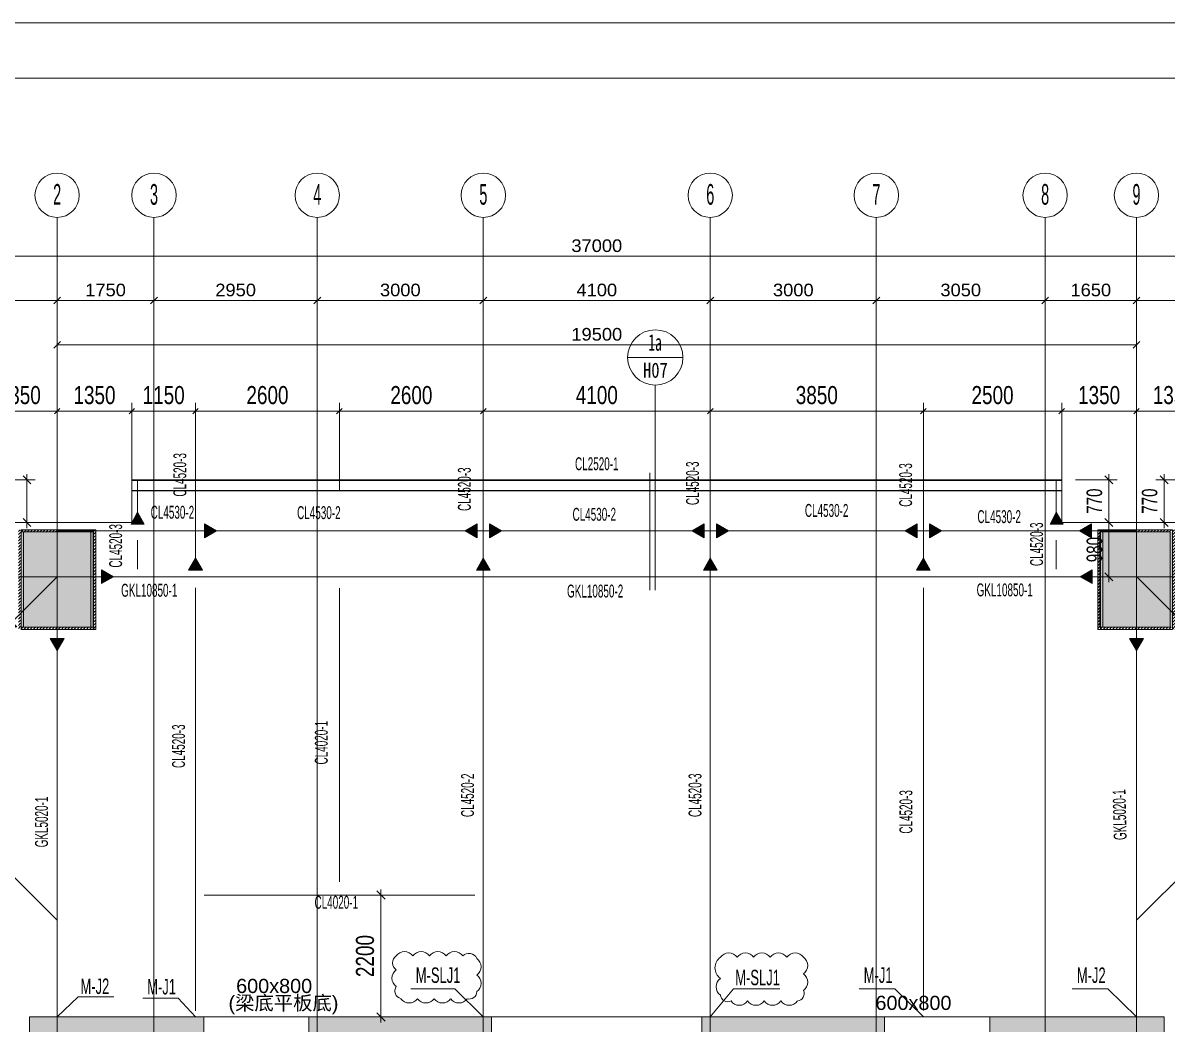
# Model space of a CAD drawing. Header units: millimetres. Extents: x 8533 to 398112, y -117646 to 105276.
# Drawn here: x 254238 to 274911, y 64523 to 82604 of the extents above; entities that cross this region are included whole.
import ezdxf

# ---------------------------------------------------------------- set-up
doc = ezdxf.new("R2010")
doc.units = ezdxf.units.MM
for name, pattern in [('IMPORT-A-D0TE-BF$0$DOTE', [0]), ('IMPORT-beam-10F$0$DOTE', [0]), ('IMPORT-beam-10F$0$HIDDEN', [3.75, 2.5, -1.25]), ('IMPORT-beam-Corner$0$DOTE', [0]), ('IMPORT-beam-Corner$0$HIDDEN', [3.75, 2.5, -1.25]), ('IMPORT-CO-beam-10F$0$HIDDEN', [3.75, 2.5, -1.25]), ('IMPORT-colu-06F-9F$0$DOTE', [0]), ('IMPORT-colu-10F-19F$0$DOTE', [0]), ('IMPORT-MQNT-06F$0$HIDDEN', [3.75, 2.5, -1.25]), ('IMPORT-S-LPM-10F$0$DASH', [3.5, 2.5, -1])]:
    doc.linetypes.add(name, pattern=pattern)
for name, color, linetype, lineweight in [('-S-detail_numb', 60, 'Continuous', 13), ('A-D0TE-BF$0$A-Axis', 3, 'Continuous', 13), ('A-D0TE-BF$0$A-Axis-GRID', 1, 'IMPORT-A-D0TE-BF$0$DOTE', 13), ('A-D0TE-BF$0$A-Axis-结构用', 3, 'Continuous', 13), ('A-EDGE-6_27F$0$A-floor-EDGE', 6, 'Continuous', 13), ('A1$0$TK', 4, 'Continuous', 13), ('A1$0$VHBoundary', 4, 'Continuous', 13), ('beam-10F$0$Gjlx', 3, 'Continuous', 13), ('beam-10F$0$S-dim', 3, 'Continuous', 13), ('beam-10F$0$S-grid', 11, 'IMPORT-beam-10F$0$DOTE', 13), ('beam-10F$0$STPM_RBEAM_SIG', 2, 'Continuous', 13), ('beam-10F$0$平立面图文字', 250, 'Continuous', 18), ('beam-Corner$0$Gjlx', 3, 'Continuous', 13), ('beam-Corner$0$S-dim', 3, 'Continuous', 13), ('beam-Corner$0$S-grid', 11, 'IMPORT-beam-Corner$0$DOTE', 13), ('beam-Corner$0$STPM_RBEAM_SIG', 2, 'Continuous', 13), ('CO-beam-10F$0$S-beam-rf', 81, 'Continuous', 13), ('CO-beam-10F$0$S-beam_dash', 4, 'IMPORT-CO-beam-10F$0$HIDDEN', 13), ('CO-beam-10F$0$S-GCX', 181, 'Continuous', 13), ('colu-06F-9F$0$A-Axis-grid', 1, 'IMPORT-colu-06F-9F$0$DOTE', 13), ('colu-06F-9F$0$S-COLU-STEEL', 104, 'Continuous', 13), ('colu-06F-9F$0$S-hatch', 253, 'Continuous', 13), ('colu-10F-19F$0$A-Axis-grid', 1, 'IMPORT-colu-10F-19F$0$DOTE', 13), ('colu-10F-19F$0$S-COLU-STEEL', 104, 'Continuous', 13), ('M-10F$0$20250206', 201, 'Continuous', 13), ('M-10F$0$S-steel_bolt', 2, 'Continuous', 13), ('M-10F$0$S-text', 7, 'Continuous', 13), ('MQNT-06F$0$S-beam_steel', 81, 'Continuous', 13), ('S-beam2-20F-steel截面$0$平立面图梁柱撑编号', 250, 'Continuous', 18), ('S-beam2-20F-截面$0$S-beam2-20F-截面$0$S-text-核心筒梁', 7, 'Continuous', 13), ('S-LPM-10F$0$S-dim', 3, 'Continuous', 13), ('S-LPM-10F$0$S-GCX', 181, 'Continuous', 13), ('wall-09F$0$S-hatch', 253, 'Continuous', 13), ('wall-09F$0$S-wall', 31, 'Continuous', 13), ('wall-10_12F$0$S-wall', 31, 'Continuous', 13), ('塔楼-STR-10F-梁板-20250510_dwg', 8, 'Continuous', 13)]:
    doc.layers.add(name, color=color, linetype=linetype, lineweight=lineweight)
doc.styles.add('Arial', font='arial.ttf', dxfattribs={"width": 0.7, "height": 326.200771})
doc.styles.add('Arial_1', font='arial.ttf', dxfattribs={"width": 0.6, "height": 326.200771})
doc.styles.add('Arial_10', font='arial.ttf', dxfattribs={"width": 0.75, "height": 326.200771})
doc.styles.add('Arial_11', font='arial.ttf', dxfattribs={"width": 0.55, "height": 326.200771})
doc.styles.add('Arial_12', font='arial.ttf', dxfattribs={"height": 279.600661})
doc.styles.add('Arial_2', font='arial.ttf', dxfattribs={"width": 0.5, "height": 326.200771})
doc.styles.add('Arial_3', font='arial.ttf', dxfattribs={"width": 1.035349, "height": 252.601612})
doc.styles.add('宋体_1', font='', dxfattribs={"width": 0.6, "height": 264.345992})
doc.styles.add('宋体_2', font='', dxfattribs={"width": 0.8, "height": 300})
doc.styles.get('宋体_1').set_extended_font_data('SimSun')
doc.styles.get('宋体_2').set_extended_font_data('SimSun')

# ---------------------------------------------------------------- blocks, each defined once
blk = doc.blocks.new('塔楼-STR-10F-梁板-20250510_dwg_INDEX-MQ-6F-1682978-10F_STR_45_850_')
at = {"layer": '-S-detail_numb'}
for p, q in [((1557, 22460), (557, 22460)), ((1057, 18260), (1057, 21960)), ((957, 18260), (957, 20377))]:
    blk.add_line(p, q, dxfattribs=at)
blk.add_circle((1057, 22460), 500, dxfattribs=at)
at = {"layer": '-S-detail_numb', "color": 7, "attachment_point": 2, "line_spacing_factor": 0.877739}
for s, insert, char_height, width, style in [('1a', (1054, 22883), 300, 362.32, '宋体_1'), ('H07', (1059, 22368), 275, 498.2, '宋体_2')]:
    blk.add_mtext(s, dxfattribs=dict(at, insert=insert, char_height=char_height, width=width, style=style))
blk = doc.blocks.new('塔楼-STR-10F-梁板-20250510_dwg_A-D0TE-BF-1682979-10F_STR_45_850_')
at = {"layer": 'A-D0TE-BF$0$A-Axis'}
for p, q in [((8750, 12239), (8750, 15239)), ((10500, 12239), (10500, 15239)), ((13450, 12239), (13450, 15239)), ((16450, 12239), (16450, 15239)), ((20550, 12239), (20550, 15239)), ((23550, 12239), (23550, 15239)), ((26600, 12239), (26600, 15239)), ((28250, 12239), (28250, 15239)), ((0, 14539), (37000, 14539)), ((8750, 13389), (8750, 14089)), ((10500, 13389), (10500, 14089)), ((13450, 13389), (13450, 14089)), ((16450, 13389), (16450, 14089)), ((20550, 13389), (20550, 14089)), ((23550, 13389), (23550, 14089)), ((26600, 13389), (26600, 14089)), ((28250, 13389), (28250, 14089)), ((0, 13739), (37000, 13739)), ((8688, 13678), (8812, 13801)), ((10438, 13678), (10562, 13801)), ((13388, 13678), (13512, 13801)), ((16388, 13678), (16512, 13801)), ((20488, 13678), (20612, 13801)), ((23488, 13678), (23612, 13801)), ((26538, 13678), (26662, 13801)), ((28188, 13678), (28312, 13801))]:
    blk.add_line(p, q, dxfattribs=at)
for centre in [(8750, 15639), (10500, 15639), (13450, 15639), (16450, 15639), (20550, 15639), (23550, 15639), (26600, 15639), (28250, 15639)]:
    blk.add_circle(centre, 400, dxfattribs=at)
at = {"layer": 'A-D0TE-BF$0$A-Axis-GRID', "linetype": 'Continuous'}
for p, q in [((8750, 9600), (8750, 12239)), ((10500, 800), (10500, 12239)), ((13450, 800), (13450, 12239)), ((16450, 800), (16450, 12239)), ((20550, 800), (20550, 12239)), ((23550, 800), (23550, 12239)), ((26600, 800), (26600, 12239)), ((28250, 9600), (28250, 12239)), ((8750, 9579), (8750, 9600)), ((8750, 7821), (8750, 9579)), ((28250, 9579), (28250, 9600)), ((28250, 7821), (28250, 9579)), ((9450, 8750), (8050, 8750)), ((27550, 8750), (9450, 8750)), ((28950, 8750), (27550, 8750)), ((8750, 7800), (8750, 7821)), ((8750, 800), (8750, 7800)), ((28250, 7800), (28250, 7821)), ((28250, 800), (28250, 7800)), ((8750, -1950), (8750, 800)), ((10500, 200), (10500, 800)), ((13450, -5900), (13450, 800)), ((16450, 200), (16450, 800)), ((20550, 200), (20550, 800)), ((23550, -5900), (23550, 800)), ((26600, 200), (26600, 800)), ((28250, -2050), (28250, 800))]:
    blk.add_line(p, q, dxfattribs=at)
at = {"layer": 'A-D0TE-BF$0$A-Axis-结构用'}
for p, q in [((8750, 12464), (8750, 13289)), ((28250, 12464), (28250, 13289)), ((8688, 12878), (8812, 13001)), ((8750, 12939), (28250, 12939)), ((28188, 12878), (28312, 13001))]:
    blk.add_line(p, q, dxfattribs=at)
at = {"layer": 'A-D0TE-BF$0$A-Axis', "color": 7, "attachment_point": 2, "line_spacing_factor": 0.941778}
for s, insert, char_height, width, style in [('\\fArial|b0|i0|c134|p34|;2', (8750, 15842), 372.8, 350.24, 'Arial_2'), ('\\fArial|b0|i0|c134|p34|;3', (10500, 15842), 372.8, 350.24, 'Arial_2'), ('\\fArial|b0|i0|c134|p34|;4', (13450, 15842), 372.8, 350.24, 'Arial_2'), ('\\fArial|b0|i0|c134|p34|;5', (16450, 15842), 372.8, 350.24, 'Arial_2'), ('\\fArial|b0|i0|c134|p34|;6', (20550, 15842), 372.8, 350.24, 'Arial_2'), ('\\fArial|b0|i0|c134|p34|;7', (23550, 15842), 372.8, 350.24, 'Arial_2'), ('\\fArial|b0|i0|c134|p34|;8', (26600, 15842), 372.8, 350.24, 'Arial_2'), ('\\fArial|b0|i0|c134|p34|;9', (28250, 15842), 372.8, 350.24, 'Arial_2'), ('37000', (18500, 14843), 228.3, 1072.61, 'Arial_3'), ('1750', (9625, 14043), 228.3, 858.09, 'Arial_3'), ('2950', (11975, 14043), 228.3, 858.09, 'Arial_3'), ('3000', (14950, 14043), 228.3, 858.09, 'Arial_3'), ('4100', (18500, 14043), 228.3, 858.09, 'Arial_3'), ('3000', (22050, 14043), 228.3, 858.09, 'Arial_3'), ('3050', (25075, 14043), 228.3, 858.09, 'Arial_3'), ('1650', (27425, 14043), 228.3, 858.09, 'Arial_3')]:
    blk.add_mtext(s, dxfattribs=dict(at, insert=insert, char_height=char_height, width=width, style=style))
at = {"layer": 'A-D0TE-BF$0$A-Axis-结构用', "color": 7, "insert": (18500, 13243), "char_height": 228.3, "width": 1072.61, "attachment_point": 2, "rotation": 0, "line_spacing_factor": 0.941778, "style": 'Arial_3'}
blk.add_mtext('19500', dxfattribs=at)
blk = doc.blocks.new('塔楼-STR-10F-梁板-20250510_dwg_wall-09F-1682980-10F_STR_45_850_')
at = {"layer": 'wall-09F$0$S-hatch', "linetype": 'IMPORT-S-LPM-10F$0$DASH'}
for points in [[(8850, -1950), (8850, 200), (11400, 200), (11400, 800), (8250, 800), (8250, -1950)], [(13693, 200), (16600, 200), (16599, 800), (13300, 800), (13300, 200), (13600, 200)], [(20400, 200), (23700, 200), (23700, 800), (20400, 800)], [(28150, -2050), (28750, -2050), (28750, 800), (25600, 800), (25600, 200), (28150, 200)]]:
    blk.add_hatch(color=256, dxfattribs=at).paths.add_polyline_path(points, flags=0)
at = {"layer": 'wall-09F$0$S-wall', "flags": 128}
for points in [[(8250, 200), (8250, 800), (11400, 800), (11400, 200), (8850, 200), (8850, -1950), (8250, -1950)], [(13600, 200), (13600, -5600), (16600, -5600), (16600, -5900), (12800, -5900), (12800, -5600), (13300, -5600), (13300, 800), (16600, 800), (16600, 200)], [(23400, -5900), (23700, -5900), (23700, 800), (20400, 800), (20400, 200), (23400, 200), (23400, -5600), (20400, -5600), (20400, -5900)], [(28750, 200), (28750, 800), (25600, 800), (25600, 200), (28150, 200), (28150, -2050), (28750, -2050)]]:
    blk.add_lwpolyline(points, close=True, dxfattribs=at)
blk = doc.blocks.new('塔楼-STR-10F-梁板-20250510_dwg_CO-beam-10F-1682981-10F_STR_45_850_')
at = {"layer": 'CO-beam-10F$0$S-beam-rf'}
blk.add_line((11400, 800), (13300, 800), dxfattribs=at)
at = {"layer": 'CO-beam-10F$0$S-beam_dash'}
for p, q in [((20400, 800), (16600, 800)), ((23700, 800), (25600, 800))]:
    blk.add_line(p, q, dxfattribs=at)
at = {"layer": 'CO-beam-10F$0$S-GCX', "flags": 128}
blk.add_lwpolyline([(11400, 800), (11400, 200), (10400, 200)], dxfattribs=at)
blk = doc.blocks.new('塔楼-STR-10F-梁板-20250510_dwg_wall-10_12F-1682982-10F_STR_45_850_')
at = {"layer": 'wall-10_12F$0$S-wall', "flags": 128}
for points in [[(8250, 200), (8250, 800), (11400, 800), (11400, 200), (8850, 200), (8850, -1950), (8250, -1950)], [(16600, 800), (13300, 800), (13300, 200), (16600, 200)], [(23700, 800), (20400, 800), (20400, 200), (23700, 200)], [(28750, 200), (28750, 800), (25600, 800), (25600, 200), (28150, 200), (28150, -2050), (28750, -2050)]]:
    blk.add_lwpolyline(points, close=True, dxfattribs=at)
blk = doc.blocks.new('塔楼-STR-10F-梁板-20250510_dwg_colu-06F-9F-1682997-10F_STR_45_850_')
at = {"layer": 'colu-06F-9F$0$S-hatch'}
h = blk.add_hatch(dxfattribs=at)
h.set_pattern_fill('FP_1', color=256, style=0, pattern_type=2)
h.set_pattern_definition([(45, (0, 0), (-28.28427, 28.28427), [])])
h.paths.add_polyline_path([(9450, 7800), (9450, 9600), (8050, 9600), (8050, 7800), (9410, 7800)], flags=0)
h.paths.add_polyline_path([(9400, 7840), (8090, 7840), (8090, 9560), (9410, 9560), (9410, 7840)], flags=0)
for points in [[(9399, 7840), (9410, 7840), (9410, 9560), (8090, 9560), (8090, 7840), (9360, 7840)], [(28860, 7840), (28910, 7840), (28910, 9560), (27590, 9560), (27590, 7840), (27640, 7840)]]:
    blk.add_hatch(color=256, dxfattribs=at).paths.add_polyline_path(points, flags=0)
h = blk.add_hatch(dxfattribs=at)
h.set_pattern_fill('FP_2', color=256, style=0, pattern_type=2)
h.set_pattern_definition([(45, (19500, 0), (-28.28427, 28.28427), [])])
h.paths.add_polyline_path([(27550, 7800), (28950, 7800), (28950, 9600), (27550, 9600), (27550, 7840)], flags=0)
h.paths.add_polyline_path([(28900, 7840), (27590, 7840), (27590, 9560), (28910, 9560), (28910, 7840)], flags=0)
at = {"layer": 'colu-06F-9F$0$A-Axis-grid', "linetype": 'Continuous'}
for p, q in [((8100, 8100), (8750, 8750)), ((28256, 8750), (28900, 8105))]:
    blk.add_line(p, q, dxfattribs=at)
at = {"layer": 'colu-06F-9F$0$S-COLU-STEEL'}
for p, q in [((9400, 9600), (8100, 9600)), ((8140, 9560), (8100, 9560)), ((9360, 9560), (8140, 9560)), ((9400, 9560), (9360, 9560)), ((27600, 9600), (27550, 9600)), ((27600, 9560), (27590, 9560)), ((28900, 9600), (27600, 9600)), ((27640, 9560), (27600, 9560)), ((28860, 9560), (27640, 9560)), ((8100, 7800), (9400, 7800)), ((8101, 7840), (8140, 7840)), ((8140, 7840), (9360, 7840)), ((9360, 7840), (9399, 7840)), ((27600, 7800), (28900, 7800)), ((27601, 7840), (27640, 7840)), ((27640, 7840), (28860, 7840))]:
    blk.add_line(p, q, dxfattribs=at)
at = {"layer": 'colu-06F-9F$0$S-COLU-STEEL', "flags": 128}
for points in [[(9400, 7800), (9450, 7800), (9450, 9600), (9400, 9600)], [(9400, 7840), (9410, 7840), (9410, 9560), (9400, 9560)], [(27550, 9600), (27550, 7800), (27600, 7800)], [(27590, 9560), (27590, 7840), (27600, 7840)]]:
    blk.add_lwpolyline(points, dxfattribs=at)
blk = doc.blocks.new('塔楼-STR-10F-梁板-20250510_dwg_colu-10F-19F-1682999-10F_STR_45_850_')
at = {"layer": 'colu-10F-19F$0$A-Axis-grid', "linetype": 'Continuous'}
for p, q in [((0, 0), (8750, 8750)), ((28256, 8750), (37000, 0))]:
    blk.add_line(p, q, dxfattribs=at)
at = {"layer": 'colu-10F-19F$0$S-COLU-STEEL', "flags": 128}
for points in [[(8100, 9600), (8100, 7800), (9400, 7800), (9400, 9600)], [(8140, 9560), (8140, 7840), (9360, 7840), (9360, 9560)], [(27600, 9600), (27600, 7800), (28900, 7800), (28900, 9600)], [(27640, 9560), (27640, 7840), (28860, 7840), (28860, 9560)]]:
    blk.add_lwpolyline(points, close=True, dxfattribs=at)
blk = doc.blocks.new('塔楼-STR-10F-梁板-20250510_dwg_M-10F-1683007-10F_STR_45_850_')
at = {"layer": 'M-10F$0$20250206'}
for centre, radius, start, end in [((14966, 1775), 155, 125, 235), ((15027, 1797), 183, 35, 145), ((15327, 1797), 183, 35, 145), ((15627, 1797), 183, 35, 145), ((15927, 1797), 183, 35, 145), ((16189, 1790), 158, 25.0585, 135.0585), ((20868, 1687), 233, 125, 235), ((20884, 1773), 183, 35, 145), ((21184, 1773), 183, 35, 145), ((21484, 1773), 183, 35, 145), ((21784, 1773), 183, 35, 145), ((22084, 1773), 183, 35, 145), ((22129, 1729), 183, 305.0453, 55.0453), ((16227, 1707), 183, 305, 55), ((14982, 1498), 183, 125, 235), ((16227, 1407), 183, 305, 55), ((20839, 1346), 183, 125, 235), ((22129, 1429), 183, 305, 55), ((14994, 1268), 142, 145.7862, 255.7862), ((16201, 1254), 131, 251.3886, 1.3886), ((22113, 1221), 134, 275.371, 25.371), ((15110, 1235), 183, 215, 325), ((15410, 1235), 183, 215, 325), ((15710, 1235), 183, 215, 325), ((16010, 1235), 183, 215, 325), ((20868, 1209), 134, 185.4552, 295.4552), ((21075, 1193), 183, 215, 325), ((21375, 1193), 183, 215, 325), ((21675, 1193), 183, 215, 325), ((21975, 1193), 183, 215, 325)]:
    blk.add_arc(centre, radius, start, end, dxfattribs=at)
at = {"layer": 'M-10F$0$S-steel_bolt', "color": 4}
for p, q in [((8495, 800), (9005, 800)), ((11085, 800), (11415, 800)), ((16287, 800), (16613, 800)), ((20713, 800), (20387, 800)), ((24655, 800), (24145, 800)), ((28505, 800), (27995, 800))]:
    blk.add_line(p, q, dxfattribs=at)
at = {"layer": 'M-10F$0$S-text', "flags": 128}
for points in [[(16450, 800), (15933, 1305), (15139, 1305)], [(20550, 800), (20968, 1305), (21804, 1305)], [(24400, 800), (23883, 1305), (23241, 1305)], [(28250, 800), (27733, 1305), (27091, 1305)], [(8750, 800), (9132, 1166), (9774, 1166)], [(11250, 800), (10938, 1137), (10296, 1137)]]:
    blk.add_lwpolyline(points, dxfattribs=at)
at = {"layer": 'M-10F$0$S-text', "char_height": 279.6, "attachment_point": 2, "line_spacing_factor": 0.941778, "style": 'Arial_1'}
for s, insert, width in [('M-SLJ1', (15633, 1694), 1086.95), ('M-SLJ1', (21405, 1652), 1086.95), ('M-J1', (23583, 1694), 724.64), ('M-J2', (27433, 1694), 724.64), ('M-J2', (9432, 1494), 724.64), ('M-J1', (10637, 1485), 724.64)]:
    blk.add_mtext(s, dxfattribs=dict(at, insert=insert, width=width))
blk = doc.blocks.new('塔楼-STR-10F-梁板-20250510_dwg_S-LPM-10F$0$_ArchTick-1683008-10F_STR_45_850_')
at = {"layer": 'S-LPM-10F$0$S-dim'}
blk.add_line((-0.75, -0.75), (0.75, 0.75), dxfattribs=at)
blk = doc.blocks.new('塔楼-STR-10F-梁板-20250510_dwg__D2186-1683020-10F_STR_45_850_')
at = {"layer": 'beam-10F$0$平立面图文字'}
blk.add_hatch(color=256, dxfattribs=at).paths.add_polyline_path([(0, -125), (217, 0), (0, 125)], flags=0)
for p, q in [((217, 0), (0, 125)), ((0, 125), (0, -125)), ((0, -125), (217, 0))]:
    blk.add_line(p, q, dxfattribs=at)
blk = doc.blocks.new('塔楼-STR-10F-梁板-20250510_dwg_beam-Corner$0$b-corner-1683025-10F_STR_45_850_')
at = {"layer": 'beam-Corner$0$STPM_RBEAM_SIG'}
for points in [[(7950, 8625), (7733, 8750), (7950, 8875)], [(7780, 7780), (7844, 8021), (8021, 7844)], [(8750, 7417), (8625, 7633), (8875, 7633)], [(5488, 5631), (5424, 5872), (5665, 5807)], [(5872, 5424), (5631, 5488), (5807, 5665)], [(2943, 3085), (2878, 3326), (3119, 3262)], [(3326, 2878), (3085, 2943), (3262, 3119)], [(1025, 849), (849, 1025), (1090, 1090)], [(-125, 800), (0, 1017), (125, 800)]]:
    blk.add_hatch(color=256, dxfattribs=at).paths.add_polyline_path(points, flags=0)
at = {"layer": 'beam-Corner$0$Gjlx', "linetype": 'IMPORT-beam-Corner$0$HIDDEN'}
for p, q in [((-1430, 8850), (-1430, 10500)), ((0, 10500), (0, 8850)), ((3800, 9686), (3800, 10500)), ((7250, 9686), (7250, 10500)), ((-2350, 9580), (-1522, 9580)), ((-1328, 9580), (-126, 9580)), ((128, 9580), (7921, 9580)), ((3800, 8840), (3800, 9471)), ((7250, 8840), (7250, 9471)), ((-1430, 76), (-1430, 8615)), ((0, 8607), (0, 800)), ((937, 937), (7933, 7933)), ((8750, 1100), (8750, 7633)), ((-2350, 4950), (-1522, 4950)), ((-1328, 4950), (-126, 4950)), ((3173, 3031), (5996, 208)), ((-2350, 1450), (-1522, 1450)), ((-1328, 1450), (-126, 1450)), ((-1580, 0), (-909, 0)), ((1276, 0), (7916, 0))]:
    blk.add_line(p, q, dxfattribs=at)
at = {"layer": 'beam-Corner$0$Gjlx', "linetype": 'IMPORT-beam-Corner$0$HIDDEN', "flags": 128}
for points in [[(-2350, 8750), (7950, 8750), (7700, 8750)], [(2667, 8628), (5577, 5719), (5400, 5896)], [(152, 6053), (3031, 3173), (2854, 3350)], [(5896, 5400), (5719, 5577), (8543, 2752)]]:
    blk.add_lwpolyline(points, dxfattribs=at)
at = {"layer": 'beam-Corner$0$S-grid', "linetype": 'Continuous'}
for p, q in [((2545, 10500), (2545, 8750)), ((3800, 10500), (3800, 8750)), ((7250, 10500), (7250, 9580)), ((-1430, 10050), (-1430, 1365)), ((0, 10000), (0, 8750)), ((6406, 9580), (-2350, 9580)), ((2546, 8750), (8750, 2546)), ((-2350, 6205), (0, 6205)), ((0, 6204), (6204, 0)), ((-2350, 4950), (0, 4950))]:
    blk.add_line(p, q, dxfattribs=at)
at = {"layer": 'beam-Corner$0$STPM_RBEAM_SIG'}
for p, q in [((3800, 9686), (3800, 9936)), ((7250, 9686), (7250, 9936)), ((-1522, 9580), (-1772, 9580)), ((-1328, 9580), (-1078, 9580)), ((-126, 9580), (-376, 9580)), ((128, 9580), (378, 9580)), ((7921, 9580), (7671, 9580)), ((3800, 9471), (3800, 9221)), ((7250, 9471), (7250, 9221)), ((-1430, 8850), (-1430, 9100)), ((0, 8850), (0, 9100)), ((3800, 8840), (3800, 9090)), ((7250, 8840), (7250, 9090)), ((7733, 8750), (7950, 8875)), ((7950, 8625), (7733, 8750)), ((7950, 8875), (7950, 8625)), ((-1430, 8615), (-1430, 8365)), ((0, 8607), (0, 8357)), ((7780, 7780), (7844, 8021)), ((7844, 8021), (8021, 7844)), ((8021, 7844), (7780, 7780)), ((8750, 7417), (8625, 7633)), ((8625, 7633), (8875, 7633)), ((8875, 7633), (8750, 7417)), ((5488, 5631), (5424, 5872)), ((5424, 5872), (5665, 5807)), ((5665, 5807), (5488, 5631)), ((5631, 5488), (5807, 5665)), ((5807, 5665), (5872, 5424)), ((5872, 5424), (5631, 5488)), ((-1522, 4950), (-1772, 4950)), ((-1328, 4950), (-1078, 4950)), ((-126, 4950), (-376, 4950)), ((2943, 3085), (2878, 3326)), ((2878, 3326), (3119, 3262)), ((3119, 3262), (2943, 3085)), ((3085, 2943), (3262, 3119)), ((3262, 3119), (3326, 2878)), ((3326, 2878), (3085, 2943)), ((3173, 3031), (3350, 2854)), ((-1522, 1450), (-1772, 1450)), ((-1328, 1450), (-1078, 1450)), ((-126, 1450), (-376, 1450)), ((849, 1025), (1090, 1090)), ((1090, 1090), (1025, 849)), ((-125, 800), (0, 1017)), ((0, 1017), (125, 800)), ((1025, 849), (849, 1025)), ((125, 800), (-125, 800)), ((-1430, 76), (-1430, 326)), ((-909, 0), (-1159, 0)), ((1276, 0), (1524, 0))]:
    blk.add_line(p, q, dxfattribs=at)
blk = doc.blocks.new('塔楼-STR-10F-梁板-20250510_dwg_beam-Corner$0$b-corner-V5-10F_STR_45_850_')
at = {"layer": 'beam-Corner$0$STPM_RBEAM_SIG'}
for points in [[(7950, 8625), (7733, 8750), (7950, 8875)], [(7780, 7780), (7844, 8021), (8021, 7844)], [(8750, 7417), (8625, 7633), (8875, 7633)], [(5488, 5631), (5424, 5872), (5665, 5807)], [(5872, 5424), (5631, 5488), (5807, 5665)], [(2943, 3085), (2878, 3326), (3119, 3262)], [(3326, 2878), (3085, 2943), (3262, 3119)], [(1025, 849), (849, 1025), (1090, 1090)], [(-125, 800), (0, 1017), (125, 800)]]:
    blk.add_hatch(color=256, dxfattribs=at).paths.add_polyline_path(points, flags=0)
at = {"layer": 'beam-Corner$0$Gjlx', "linetype": 'IMPORT-beam-Corner$0$HIDDEN'}
for p, q in [((-1430, 8850), (-1430, 10500)), ((0, 10500), (0, 8850)), ((3800, 9686), (3800, 10500)), ((7250, 9686), (7250, 10500)), ((-2350, 9580), (-1522, 9580)), ((-1328, 9580), (-126, 9580)), ((128, 9580), (7921, 9580)), ((3800, 8840), (3800, 9471)), ((7250, 8840), (7250, 9471)), ((-1430, 76), (-1430, 8615)), ((0, 8607), (0, 800)), ((937, 937), (7933, 7933)), ((8750, 1100), (8750, 7633)), ((-2350, 4950), (-1522, 4950)), ((-1328, 4950), (-126, 4950)), ((3173, 3031), (5996, 208)), ((-2350, 1450), (-1522, 1450)), ((-1328, 1450), (-126, 1450)), ((-1580, 0), (-909, 0)), ((1276, 0), (7916, 0))]:
    blk.add_line(p, q, dxfattribs=at)
at = {"layer": 'beam-Corner$0$Gjlx', "linetype": 'IMPORT-beam-Corner$0$HIDDEN', "flags": 128}
for points in [[(-2350, 8750), (7950, 8750), (7700, 8750)], [(2667, 8628), (5577, 5719), (5400, 5896)], [(152, 6053), (3031, 3173), (2854, 3350)], [(5896, 5400), (5719, 5577), (8543, 2752)]]:
    blk.add_lwpolyline(points, dxfattribs=at)
at = {"layer": 'beam-Corner$0$S-grid', "linetype": 'Continuous'}
for p, q in [((2545, 10500), (2545, 8750)), ((3800, 10500), (3800, 8750)), ((7250, 10500), (7250, 9580)), ((-1430, 10050), (-1430, 1365)), ((0, 10000), (0, 8750)), ((6406, 9580), (-2350, 9580)), ((2546, 8750), (8750, 2546)), ((-2350, 6205), (0, 6205)), ((0, 6204), (6204, 0)), ((-2350, 4950), (0, 4950))]:
    blk.add_line(p, q, dxfattribs=at)
at = {"layer": 'beam-Corner$0$STPM_RBEAM_SIG'}
for p, q in [((3800, 9686), (3800, 9936)), ((7250, 9686), (7250, 9936)), ((-1522, 9580), (-1772, 9580)), ((-1328, 9580), (-1078, 9580)), ((-126, 9580), (-376, 9580)), ((128, 9580), (378, 9580)), ((7921, 9580), (7671, 9580)), ((3800, 9471), (3800, 9221)), ((7250, 9471), (7250, 9221)), ((-1430, 8850), (-1430, 9100)), ((0, 8850), (0, 9100)), ((3800, 8840), (3800, 9090)), ((7250, 8840), (7250, 9090)), ((7733, 8750), (7950, 8875)), ((7950, 8625), (7733, 8750)), ((7950, 8875), (7950, 8625)), ((-1430, 8615), (-1430, 8365)), ((0, 8607), (0, 8357)), ((7780, 7780), (7844, 8021)), ((7844, 8021), (8021, 7844)), ((8021, 7844), (7780, 7780)), ((8750, 7417), (8625, 7633)), ((8625, 7633), (8875, 7633)), ((8875, 7633), (8750, 7417)), ((5488, 5631), (5424, 5872)), ((5424, 5872), (5665, 5807)), ((5665, 5807), (5488, 5631)), ((5631, 5488), (5807, 5665)), ((5807, 5665), (5872, 5424)), ((5872, 5424), (5631, 5488)), ((-1522, 4950), (-1772, 4950)), ((-1328, 4950), (-1078, 4950)), ((-126, 4950), (-376, 4950)), ((2943, 3085), (2878, 3326)), ((2878, 3326), (3119, 3262)), ((3119, 3262), (2943, 3085)), ((3085, 2943), (3262, 3119)), ((3262, 3119), (3326, 2878)), ((3326, 2878), (3085, 2943)), ((3173, 3031), (3350, 2854)), ((-1522, 1450), (-1772, 1450)), ((-1328, 1450), (-1078, 1450)), ((-126, 1450), (-376, 1450)), ((849, 1025), (1090, 1090)), ((1090, 1090), (1025, 849)), ((-125, 800), (0, 1017)), ((0, 1017), (125, 800)), ((1025, 849), (849, 1025)), ((125, 800), (-125, 800)), ((-1430, 76), (-1430, 326)), ((-909, 0), (-1159, 0)), ((1276, 0), (1524, 0))]:
    blk.add_line(p, q, dxfattribs=at)
blk = doc.blocks.new('塔楼-STR-10F-梁板-20250510_dwg_beam-Corner$0$_ArchTick-1683023-10F_STR_45_850_')
at = {"layer": 'beam-Corner$0$S-dim'}
blk.add_line((-0.71, -0.71), (0.71, 0.71), dxfattribs=at)
blk = doc.blocks.new('塔楼-STR-10F-梁板-20250510_dwg_beam-Corner-1683027-10F_STR_45_850_')
at = {"layer": 'beam-Corner$0$S-dim'}
for p, q in [((8205, 9630), (8205, 10600)), ((27751, 9630), (27751, 10600)), ((28749, 9630), (28749, 10600)), ((7650, 10500), (8355, 10500)), ((27150, 10500), (27901, 10500)), ((29350, 10500), (28599, 10500)), ((7650, 9730), (8355, 9730)), ((27751, 8650), (27751, 9830)), ((29350, 9730), (28599, 9730)), ((27150, 8750), (27901, 8750))]:
    blk.add_line(p, q, dxfattribs=at)
at = {"layer": 'beam-Corner$0$S-dim', "flags": 128}
blk.add_lwpolyline([(27901, 9730), (27150, 9730)], close=True, dxfattribs=at)
at = {"xscale": 100, "yscale": 100, "zscale": 100}
for p, rotation in [((8205, 10500), 90), ((27751, 10500), 90), ((28749, 10500), 90), ((8205, 9730), 270), ((27751, 9730), 270), ((27751, 9730), 90), ((28749, 9730), 270), ((27751, 8750), 270)]:
    blk.add_blockref('塔楼-STR-10F-梁板-20250510_dwg_beam-Corner$0$_ArchTick-1683023-10F_STR_45_850_', p, dxfattribs=dict(at, rotation=rotation))
blk.add_blockref('塔楼-STR-10F-梁板-20250510_dwg_beam-Corner$0$b-corner-V5-10F_STR_45_850_', (0, 0))
at = {"extrusion": (0, 0, -1), "zscale": -1}
blk.add_blockref('塔楼-STR-10F-梁板-20250510_dwg_beam-Corner$0$b-corner-1683025-10F_STR_45_850_', (-37000, 0), dxfattribs=at)
at = {"layer": 'beam-Corner$0$S-dim', "color": 7, "char_height": 279.6, "width": 584.24, "attachment_point": 2, "rotation": 90, "line_spacing_factor": 0.941778, "style": 'Arial'}
for s, insert in [('770', (27349, 10115)), ('770', (28347, 10115)), ('980', (27349, 9240))]:
    blk.add_mtext(s, dxfattribs=dict(at, insert=insert))
blk = doc.blocks.new('塔楼-STR-10F-梁板-20250510_dwg_beam-10F$0$_ArchTick-1683028-10F_STR_45_850_')
at = {"layer": 'beam-10F$0$S-dim'}
blk.add_line((-0.5, -0.5), (0.5, 0.5), dxfattribs=at)
blk = doc.blocks.new('塔楼-STR-10F-梁板-20250510_dwg-1682977-10F_STR_45_850_')
at = {"layer": 'beam-10F$0$STPM_RBEAM_SIG'}
for points in [[(10325, 729702), (10200, 729918), (10090, 729702)], [(26925, 729702), (26800, 729918), (26690, 729702)], [(11411, 729455), (11411, 729705), (11628, 729580)], [(16340, 729455), (16340, 729705), (16123, 729580)], [(16560, 729455), (16560, 729705), (16777, 729580)], [(20440, 729455), (20440, 729705), (20223, 729580)], [(20660, 729455), (20660, 729705), (20877, 729580)], [(24290, 729455), (24290, 729705), (24073, 729580)], [(24510, 729455), (24510, 729705), (24727, 729580)], [(27436, 729455), (27436, 729705), (27219, 729580)], [(11375, 728870), (11250, 729087), (11125, 728870)], [(16575, 728870), (16450, 729087), (16325, 728870)], [(20675, 728870), (20550, 729087), (20425, 728870)], [(24525, 728870), (24400, 729087), (24275, 728870)], [(9550, 728625), (9767, 728750), (9550, 728875)], [(27450, 728625), (27233, 728750), (27450, 728875)]]:
    blk.add_hatch(color=256, dxfattribs=at).paths.add_polyline_path(points, flags=0)
at = {"layer": 'A-EDGE-6_27F$0$A-floor-EDGE', "flags": 128}
blk.add_lwpolyline([(-1580, 699150), (-1580, 699850), (-1580, 701150), (-1580, 701850), (-2350, 701850), (-2350, 718650), (-1580, 718650), (-1580, 719350), (-1580, 720650), (-1580, 721350), (-2350, 721350), (-2350, 730500), (7400, 730500), (7400, 729730), (8100, 729730), (9400, 729730), (10100, 729730), (10100, 730500), (26900, 730500), (26900, 729730), (27600, 729730), (28900, 729730)], dxfattribs=at)
blk.add_lwpolyline([(-1580, 699150), (-1580, 699850), (-1580, 701150), (-1580, 701850), (-2350, 701850), (-2350, 718650), (-1580, 718650), (-1580, 719350), (-1580, 720650), (-1580, 721350), (-2350, 721350), (-2350, 730500), (7400, 730500), (7400, 729730), (8100, 729730), (9400, 729730), (10100, 729730), (10100, 730500), (26900, 730500), (26900, 729730), (27600, 729730), (28900, 729730)], dxfattribs=at)
at = {"layer": 'A1$0$TK', "flags": 128}
for points in [[(-16198, 738752), (67902, 738752), (67902, 679352), (-16198, 679352)], [(-13698, 737752), (-13698, 680352), (66902, 680352), (66902, 737752)]]:
    blk.add_lwpolyline(points, close=True, dxfattribs=at)
at = {"layer": 'A1$0$VHBoundary', "flags": 128}
blk.add_lwpolyline([(-16198, 738752), (67902, 738752), (67902, 679352), (-16198, 679352)], close=True, dxfattribs=at)
at = {"layer": 'beam-10F$0$Gjlx', "linetype": 'IMPORT-beam-10F$0$HIDDEN'}
for p, q in [((10200, 730500), (10200, 729702)), ((11250, 730500), (11250, 728870)), ((16450, 730500), (16450, 728870)), ((20550, 730500), (20550, 728870)), ((24400, 730500), (24400, 728870)), ((26800, 730500), (26800, 729702)), ((9538, 729580), (11027, 729580)), ((10200, 729411), (10200, 728887)), ((26800, 729411), (26800, 728887)), ((9550, 728750), (27450, 728750)), ((11250, 720911), (11250, 728549)), ((13850, 723241), (13850, 728549)), ((16450, 720915), (16450, 728549)), ((20550, 720915), (20550, 728549)), ((24400, 720915), (24400, 728549)), ((11405, 723000), (16295, 723000))]:
    blk.add_line(p, q, dxfattribs=at)
at = {"layer": 'beam-10F$0$Gjlx', "linetype": 'IMPORT-beam-10F$0$HIDDEN', "flags": 128}
for points in [[(11661, 729580), (11411, 729580), (16340, 729580), (16090, 729580)], [(16810, 729580), (16560, 729580), (20440, 729580), (20190, 729580)], [(20910, 729580), (20660, 729580), (24290, 729580), (24040, 729580)], [(24760, 729580), (24510, 729580), (27436, 729580), (27186, 729580)]]:
    blk.add_lwpolyline(points, dxfattribs=at)
at = {"layer": 'beam-10F$0$S-dim'}
for p, q in [((7300, 731741), (8850, 731741)), ((8650, 731741), (10200, 731741)), ((10000, 731741), (11350, 731741)), ((11150, 731741), (13950, 731741)), ((13750, 731741), (16550, 731741)), ((16350, 731741), (20650, 731741)), ((20450, 731741), (24500, 731741)), ((24300, 731741), (27000, 731741)), ((26800, 731741), (28350, 731741)), ((28150, 731741), (29700, 731741))]:
    blk.add_line(p, q, dxfattribs=at)
at = {"layer": 'beam-10F$0$S-dim', "flags": 128}
for points in [[(8750, 731891), (8750, 730303)], [(10100, 731891), (10100, 730303)], [(11250, 731891), (11250, 730303)], [(13850, 731891), (13850, 730303)], [(16450, 731891), (16450, 730303)], [(20550, 731891), (20550, 730303)], [(24400, 731891), (24400, 730303)], [(26900, 731891), (26900, 730303)], [(28250, 731891), (28250, 730303)]]:
    blk.add_lwpolyline(points, close=True, dxfattribs=at)
at = {"layer": 'beam-10F$0$S-grid', "linetype": 'Continuous'}
for p, q in [((9400, 729580), (8750, 729580)), ((9450, 729580), (9400, 729580)), ((27550, 729580), (9450, 729580)), ((27600, 729580), (27550, 729580)), ((28250, 729580), (27600, 729580))]:
    blk.add_line(p, q, dxfattribs=at)
at = {"layer": 'beam-10F$0$STPM_RBEAM_SIG'}
for p, q in [((10200, 729918), (10090, 729702)), ((10325, 729702), (10200, 729918)), ((26800, 729918), (26690, 729702)), ((26925, 729702), (26800, 729918)), ((9538, 729580), (9788, 729580)), ((10090, 729702), (10325, 729702)), ((11027, 729580), (10777, 729580)), ((11411, 729455), (11411, 729705)), ((11411, 729705), (11628, 729580)), ((11628, 729580), (11411, 729455)), ((16340, 729705), (16123, 729580)), ((16123, 729580), (16340, 729455)), ((16340, 729455), (16340, 729705)), ((16560, 729455), (16560, 729705)), ((16560, 729705), (16777, 729580)), ((16777, 729580), (16560, 729455)), ((20440, 729705), (20223, 729580)), ((20223, 729580), (20440, 729455)), ((20440, 729455), (20440, 729705)), ((20660, 729455), (20660, 729705)), ((20660, 729705), (20877, 729580)), ((20877, 729580), (20660, 729455)), ((24290, 729705), (24073, 729580)), ((24073, 729580), (24290, 729455)), ((24290, 729455), (24290, 729705)), ((24510, 729455), (24510, 729705)), ((24510, 729705), (24727, 729580)), ((24727, 729580), (24510, 729455)), ((26690, 729702), (26925, 729702)), ((27436, 729705), (27219, 729580)), ((27219, 729580), (27436, 729455)), ((27436, 729455), (27436, 729705)), ((10200, 729411), (10200, 729161)), ((26800, 729411), (26800, 729161)), ((10200, 728887), (10200, 729137)), ((26800, 728887), (26800, 729137)), ((11250, 729087), (11125, 728870)), ((11375, 728870), (11250, 729087)), ((16450, 729087), (16325, 728870)), ((16575, 728870), (16450, 729087)), ((20550, 729087), (20425, 728870)), ((20675, 728870), (20550, 729087)), ((24400, 729087), (24275, 728870)), ((24525, 728870), (24400, 729087)), ((9767, 728750), (9550, 728875)), ((9550, 728875), (9550, 728625)), ((9550, 728625), (9767, 728750)), ((11125, 728870), (11375, 728870)), ((16325, 728870), (16575, 728870)), ((20425, 728870), (20675, 728870)), ((24275, 728870), (24525, 728870)), ((27233, 728750), (27450, 728875)), ((27450, 728625), (27233, 728750)), ((27450, 728875), (27450, 728625)), ((11250, 728549), (11250, 728299)), ((16450, 728549), (16450, 728299)), ((20550, 728549), (20550, 728299)), ((24400, 728549), (24400, 728299))]:
    blk.add_line(p, q, dxfattribs=at)
at = {"layer": 'MQNT-06F$0$S-beam_steel', "linetype": 'IMPORT-MQNT-06F$0$HIDDEN'}
for p, q in [((26900, 730490), (10100, 730490)), ((10100, 730310), (26900, 730310))]:
    blk.add_line(p, q, dxfattribs=at)
at = {"layer": 'MQNT-06F$0$S-beam_steel', "flags": 128}
blk.add_lwpolyline([(10100, 730300), (26900, 730300), (26900, 730500), (10100, 730500)], close=True, dxfattribs=at)
at = {"layer": 'S-LPM-10F$0$S-dim'}
for p, q in [((15066, 723000), (14451, 723000)), ((14601, 720800), (14601, 723100)), ((15066, 720800), (14451, 720800)), ((14601, 720700), (14601, 720800))]:
    blk.add_line(p, q, dxfattribs=at)
at = {"layer": 'S-LPM-10F$0$S-GCX'}
for p, q in [((11400, 720800), (13300, 720800)), ((13300, 720800), (16600, 720800)), ((16600, 720800), (20400, 720800)), ((20400, 720800), (23700, 720800)), ((23700, 720800), (25600, 720800))]:
    blk.add_line(p, q, dxfattribs=at)
at = {"layer": 'S-LPM-10F$0$S-GCX', "flags": 128}
blk.add_lwpolyline([(25600, 720800), (28750, 720800), (28750, 717950)], dxfattribs=at)
for name, p in [('塔楼-STR-10F-梁板-20250510_dwg_A-D0TE-BF-1682979-10F_STR_45_850_', (0, 720000)), ('塔楼-STR-10F-梁板-20250510_dwg_INDEX-MQ-6F-1682978-10F_STR_45_850_', (18500, 710250)), ('塔楼-STR-10F-梁板-20250510_dwg_beam-Corner-1683027-10F_STR_45_850_', (0, 720000)), ('塔楼-STR-10F-梁板-20250510_dwg_colu-06F-9F-1682997-10F_STR_45_850_', (0, 720000)), ('塔楼-STR-10F-梁板-20250510_dwg_colu-10F-19F-1682999-10F_STR_45_850_', (0, 720000)), ('塔楼-STR-10F-梁板-20250510_dwg__D2186-1683020-10F_STR_45_850_', (9550, 728750)), ('塔楼-STR-10F-梁板-20250510_dwg_M-10F-1683007-10F_STR_45_850_', (0, 720000)), ('塔楼-STR-10F-梁板-20250510_dwg_wall-09F-1682980-10F_STR_45_850_', (0, 720000)), ('塔楼-STR-10F-梁板-20250510_dwg_CO-beam-10F-1682981-10F_STR_45_850_', (0, 720000)), ('塔楼-STR-10F-梁板-20250510_dwg_wall-10_12F-1682982-10F_STR_45_850_', (0, 720000))]:
    blk.add_blockref(name, p)
at = {"xscale": 100, "yscale": 100, "zscale": 100}
for p in [(8750, 731741), (10100, 731741), (11250, 731741), (13850, 731741), (16450, 731741), (20550, 731741), (24400, 731741), (26900, 731741), (28250, 731741)]:
    blk.add_blockref('塔楼-STR-10F-梁板-20250510_dwg_beam-10F$0$_ArchTick-1683028-10F_STR_45_850_', p, dxfattribs=at)
for name, p, rotation in [('塔楼-STR-10F-梁板-20250510_dwg_beam-10F$0$_ArchTick-1683028-10F_STR_45_850_', (8750, 731741), 180), ('塔楼-STR-10F-梁板-20250510_dwg_beam-10F$0$_ArchTick-1683028-10F_STR_45_850_', (10100, 731741), 180), ('塔楼-STR-10F-梁板-20250510_dwg_beam-10F$0$_ArchTick-1683028-10F_STR_45_850_', (11250, 731741), 180), ('塔楼-STR-10F-梁板-20250510_dwg_beam-10F$0$_ArchTick-1683028-10F_STR_45_850_', (13850, 731741), 180), ('塔楼-STR-10F-梁板-20250510_dwg_beam-10F$0$_ArchTick-1683028-10F_STR_45_850_', (16450, 731741), 180), ('塔楼-STR-10F-梁板-20250510_dwg_beam-10F$0$_ArchTick-1683028-10F_STR_45_850_', (20550, 731741), 180), ('塔楼-STR-10F-梁板-20250510_dwg_beam-10F$0$_ArchTick-1683028-10F_STR_45_850_', (24400, 731741), 180), ('塔楼-STR-10F-梁板-20250510_dwg_beam-10F$0$_ArchTick-1683028-10F_STR_45_850_', (26900, 731741), 180), ('塔楼-STR-10F-梁板-20250510_dwg_beam-10F$0$_ArchTick-1683028-10F_STR_45_850_', (28250, 731741), 180), ('塔楼-STR-10F-梁板-20250510_dwg_S-LPM-10F$0$_ArchTick-1683008-10F_STR_45_850_', (14601, 723000), 90), ('塔楼-STR-10F-梁板-20250510_dwg_S-LPM-10F$0$_ArchTick-1683008-10F_STR_45_850_', (14601, 720800), 270)]:
    blk.add_blockref(name, p, dxfattribs=dict(at, rotation=rotation))
at = {"layer": 'beam-10F$0$S-dim', "color": 7, "char_height": 326.2, "width": 908.72, "attachment_point": 2, "line_spacing_factor": 0.941778, "style": 'Arial_10'}
for s, insert in [('1350', (8075, 732194)), ('1350', (9425, 732194)), ('1150', (10675, 732194)), ('2600', (12550, 732194)), ('2600', (15150, 732194)), ('4100', (18500, 732194)), ('3850', (22475, 732194)), ('2500', (25650, 732194)), ('1350', (27575, 732194)), ('1350', (28925, 732194))]:
    blk.add_mtext(s, dxfattribs=dict(at, insert=insert))
at = {"layer": 'S-beam2-20F-steel截面$0$平立面图梁柱撑编号', "color": 7, "char_height": 233, "attachment_point": 2, "line_spacing_factor": 0.941778, "style": 'Arial_11'}
for s, insert, width, rotation in [('CL4520-3', (10850, 730590), 1207.75, 90), ('CL4520-3', (20113, 730438), 1207.75, 90), ('CL4520-3', (23963, 730407), 1207.75, 90), ('CL4520-3', (15991, 730331), 1207.75, 90), ('CL4520-3', (9691, 729308), 1207.75, 90), ('CL4520-3', (26329, 729336), 1207.75, 90), ('CL4520-3', (10827, 725689), 1207.75, 90), ('CL4020-1', (13406, 725753), 1207.75, 90), ('CL4520-2', (16048, 724803), 1207.75, 90), ('CL4520-3', (20158, 724803), 1207.75, 90), ('CL4520-3', (23968, 724503), 1207.75, 90), ('GKL5020-1', (27829, 724450), 1358.72, 91.3887), ('GKL5020-1', (8352, 724321), 1358.72, 90)]:
    blk.add_mtext(s, dxfattribs=dict(at, insert=insert, width=width, rotation=rotation))
at = {"layer": 'S-beam2-20F-steel截面$0$平立面图梁柱撑编号', "color": 7, "char_height": 233, "width": 1207.75, "attachment_point": 2, "line_spacing_factor": 0.941778, "style": 'Arial_11'}
for s, insert in [('CL2520-1', (18500, 730907)), ('CL4530-2', (10833, 730031)), ('CL4530-2', (13479, 730024)), ('CL4530-2', (18455, 729994)), ('CL4530-2', (22653, 730064)), ('CL4530-2', (25770, 729952)), ('CL4020-1', (13794, 722987))]:
    blk.add_mtext(s, dxfattribs=dict(at, insert=insert))
at = {"layer": 'S-beam2-20F-steel截面$0$平立面图梁柱撑编号', "color": 6, "char_height": 233, "width": 1509.69, "attachment_point": 2, "line_spacing_factor": 0.941778, "style": 'Arial_11'}
for s, insert in [('GKL10850-1', (10414, 728622)), ('GKL10850-2', (18470, 728608)), ('GKL10850-1', (25870, 728629))]:
    blk.add_mtext(s, dxfattribs=dict(at, insert=insert))
at = {"layer": 'S-beam2-20F-截面$0$S-beam2-20F-截面$0$S-text-核心筒梁', "char_height": 256.3, "attachment_point": 1, "line_spacing_factor": 0.941778, "style": 'Arial_12'}
for s, insert, width in [('600x800', (11984, 721488), 1162.46), ('(梁底平板底)', (11846, 721182), 1992.79), ('600x800', (23534, 721182), 1162.46)]:
    blk.add_mtext(s, dxfattribs=dict(at, insert=insert, width=width))
at = {"layer": 'S-LPM-10F$0$S-dim', "color": 7, "insert": (14148, 721900), "char_height": 326.2, "width": 908.72, "attachment_point": 2, "rotation": 90, "line_spacing_factor": 0.941778, "style": 'Arial_10'}
blk.add_mtext('2200', dxfattribs=at)

msp = doc.modelspace()

# ---------------------------------------------------------------- block references
at = {"layer": '塔楼-STR-10F-梁板-20250510_dwg', "color": 4}
msp.add_blockref('塔楼-STR-10F-梁板-20250510_dwg-1682977-10F_STR_45_850_', (246107, -656148), dxfattribs=at)

doc.saveas('drawing.dxf')
